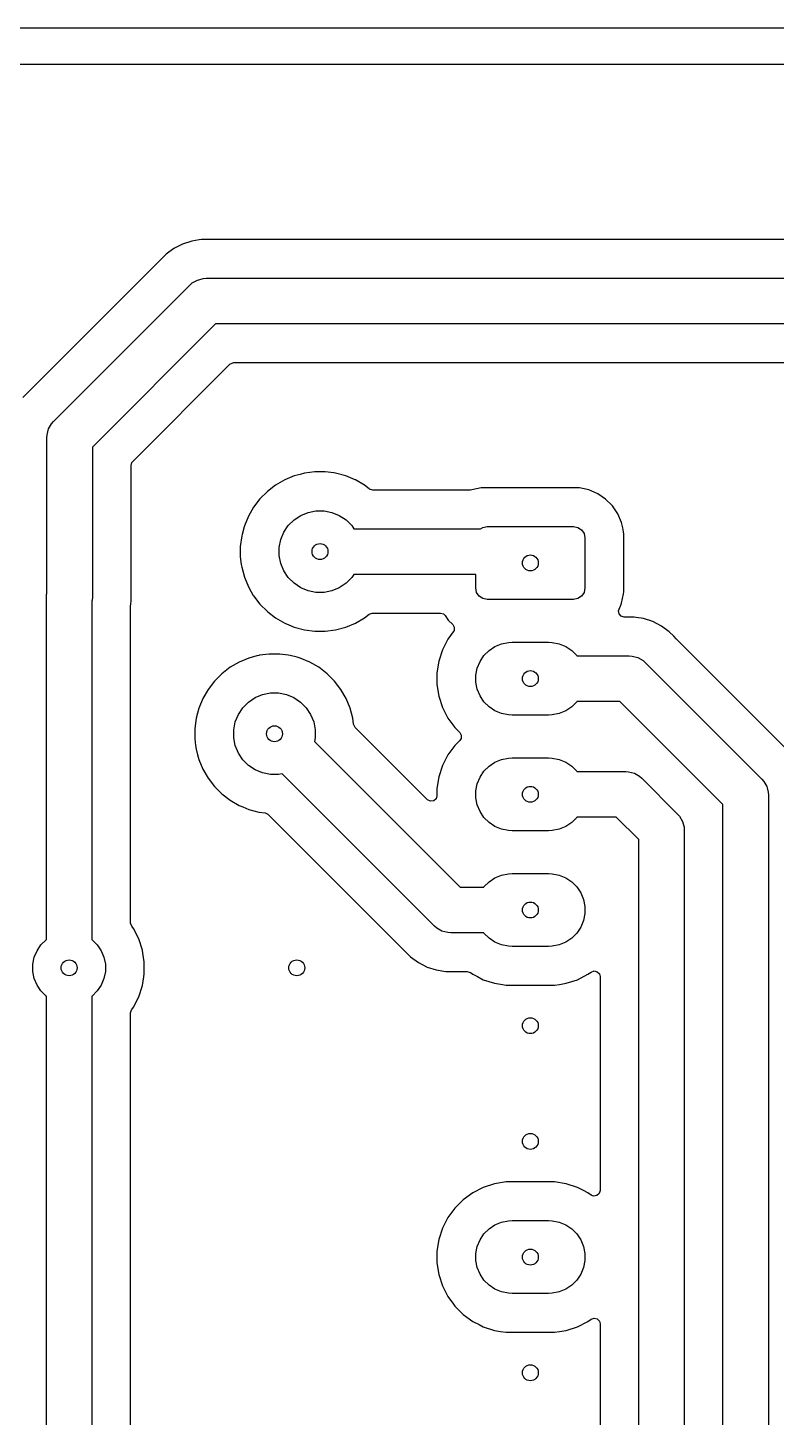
# Model space of a CAD drawing. Header units: millimetres. Extents: x 20 to 120, y -120 to -20.
# Drawn here: x 36.58 to 53.02, y -50.51 to -20 of the extents above; entities that cross this region are included whole.
import ezdxf

# ---------------------------------------------------------------- set-up
doc = ezdxf.new("R2010")
doc.units = ezdxf.units.MM
doc.layers.add('B.Cu', color=253, linetype='CONTINUOUS', true_color=0x83a598)
doc.layers.add('Edge.Cuts', color=40, linetype='CONTINUOUS', true_color=0xfabd2f)

msp = doc.modelspace()

# ---------------------------------------------------------------- linework, layer by layer
at = {"layer": 'B.Cu', "linetype": 'CONTINUOUS'}
for p, q in [((20.924, -20.8), (119.076, -20.8)), ((40.18376, -24.682753), (39.981585, -24.748444)), ((40.345041, -24.657208), (40.18376, -24.682753)), ((40.393714, -24.649499), (40.345041, -24.657208)), ((40.606287, -24.649499), (40.393714, -24.649499)), ((40.611398, -24.649499), (40.606287, -24.649499)), ((40.611422, -24.6495), (40.611398, -24.649499)), ((89.606286, -24.6495), (40.611422, -24.6495)), ((39.620213, -24.96989), (36.46989, -28.120213)), ((39.792179, -24.844951), (39.620213, -24.96989)), ((39.981585, -24.748444), (39.792179, -24.844951)), ((40.146447, -25.646446), (40.195611, -25.60333)), ((40.195611, -25.60333), (40.195619, -25.603323)), ((40.195619, -25.603323), (40.308658, -25.53806)), ((40.308658, -25.53806), (40.335301, -25.53092)), ((40.335301, -25.53092), (40.434737, -25.504277)), ((40.434737, -25.504277), (40.434752, -25.504277)), ((40.434752, -25.504277), (40.5, -25.5)), ((40.5, -25.5), (54, -25.5)), ((37.146447, -28.646447), (40.146447, -25.646446)), ((40.707107, -26.5), (38, -29.207106)), ((53.792894, -26.5), (40.707107, -26.5)), ((38.886819, -29.523076), (41.023076, -27.386819)), ((41.023076, -27.386819), (41.084399, -27.353334)), ((41.084399, -27.353334), (41.110757, -27.3505)), ((41.110757, -27.3505), (53.389243, -27.3505)), ((37.103338, -28.695603), (37.146447, -28.646447)), ((37, -29), (37.004277, -28.934752)), ((37.004277, -28.934737), (37.03806, -28.808658)), ((37.004277, -28.934752), (37.004277, -28.934737)), ((37.03806, -28.808658), (37.103323, -28.695619)), ((37.103323, -28.695619), (37.103338, -28.695603)), ((37, -32.423378), (37, -29)), ((38, -29.207106), (38, -32.5)), ((38.8505, -29.610757), (38.870185, -29.543718)), ((38.870185, -29.543718), (38.886819, -29.523076)), ((38.8505, -32.606287), (38.8505, -29.610757)), ((42.436112, -29.838842), (42.224123, -29.92665)), ((42.564076, -29.804554), (42.436112, -29.838842)), ((42.657762, -29.779452), (42.564076, -29.804554)), ((42.668715, -29.778009), (42.657762, -29.779452)), ((42.885258, -29.7495), (42.668715, -29.778009)), ((42.885266, -29.7495), (42.885258, -29.7495)), ((43.114734, -29.7495), (42.885266, -29.7495)), ((43.114741, -29.7495), (43.114734, -29.7495)), ((43.304215, -29.774446), (43.114741, -29.7495)), ((43.342238, -29.779452), (43.304215, -29.774446)), ((43.563887, -29.838842), (43.342238, -29.779452)), ((43.775876, -29.92665), (43.563887, -29.838842)), ((41.843338, -30.181081), (41.681081, -30.343338)), ((42.025382, -30.041392), (41.843338, -30.181081)), ((42.224109, -29.926657), (42.025382, -30.041392)), ((42.224123, -29.92665), (42.224109, -29.926657)), ((43.77589, -29.926657), (43.775876, -29.92665)), ((43.974612, -30.041389), (43.77589, -29.926657)), ((44.08211, -30.123876), (43.974612, -30.041389)), ((44.090558, -30.129815), (44.08211, -30.123876)), ((44.157597, -30.1495), (44.090558, -30.129815)), ((46.308506, -30.1495), (44.157597, -30.1495)), ((46.334864, -30.146666), (46.308506, -30.1495)), ((46.538749, -30.102312), (46.334864, -30.146666)), ((46.555416, -30.101319), (46.538749, -30.102312)), ((46.585962, -30.0995), (46.555416, -30.101319)), ((48.654038, -30.0995), (46.585962, -30.0995)), ((48.686492, -30.101433), (48.654038, -30.0995)), ((48.70125, -30.102312), (48.686492, -30.101433)), ((48.906602, -30.146984), (48.70125, -30.102312)), ((48.906613, -30.146987), (48.906602, -30.146984)), ((49.099808, -30.229718), (48.906613, -30.146987)), ((41.681081, -30.343338), (41.541392, -30.525382)), ((49.099811, -30.22972), (49.099808, -30.229718)), ((49.099813, -30.229721), (49.099811, -30.22972)), ((49.273865, -30.347523), (49.099813, -30.229721)), ((49.422477, -30.496135), (49.273865, -30.347523)), ((49.540279, -30.670187), (49.422477, -30.496135)), ((41.42665, -30.724123), (41.338842, -30.936112)), ((41.426657, -30.724109), (41.42665, -30.724123)), ((41.541392, -30.525382), (41.426657, -30.724109)), ((42.304291, -30.929046), (42.429046, -30.804291)), ((42.429046, -30.804291), (42.575743, -30.706271)), ((42.575743, -30.706271), (42.738744, -30.638754)), ((42.738744, -30.638754), (42.911785, -30.604334)), ((42.911785, -30.604334), (43.088215, -30.604334)), ((43.088215, -30.604334), (43.261256, -30.638754)), ((43.261256, -30.638754), (43.424257, -30.706271)), ((43.424257, -30.706271), (43.570954, -30.804291)), ((43.570954, -30.804291), (43.695709, -30.929046)), ((49.54028, -30.670189), (49.540279, -30.670187)), ((49.540281, -30.670191), (49.54028, -30.670189)), ((49.623012, -30.863386), (49.540281, -30.670191)), ((41.333438, -30.956281), (41.288753, -31.123052)), ((41.338842, -30.936112), (41.333438, -30.956281)), ((42.138754, -31.238744), (42.206271, -31.075743)), ((42.206271, -31.075743), (42.304291, -30.929046)), ((43.695709, -30.929046), (43.743119, -31)), ((43.743119, -31), (46.527979, -31)), ((46.527979, -31), (46.574329, -30.96903)), ((46.574329, -30.96903), (46.67, -30.95)), ((46.67, -30.95), (48.57, -30.95)), ((48.57, -30.95), (48.665671, -30.96903)), ((48.665671, -30.96903), (48.746777, -31.023223)), ((48.746777, -31.023223), (48.80097, -31.104329)), ((48.80097, -31.104329), (48.82, -31.2)), ((49.623015, -30.863397), (49.623012, -30.863386)), ((49.647711, -30.976924), (49.623015, -30.863397)), ((49.667688, -31.068755), (49.647711, -30.976924)), ((49.6705, -31.115962), (49.667688, -31.068755)), ((49.6705, -32.384038), (49.6705, -31.115962)), ((41.279451, -31.15777), (41.2495, -31.385258)), ((41.2495, -31.385258), (41.2495, -31.614741)), ((41.279453, -31.157759), (41.279451, -31.15777)), ((41.288753, -31.123052), (41.279453, -31.157759)), ((42.104334, -31.411785), (42.138754, -31.238744)), ((42.104334, -31.588215), (42.104334, -31.411785)), ((48.82, -31.2), (48.82, -32.3)), ((41.2495, -31.614741), (41.272084, -31.786273)), ((42.138754, -31.761256), (42.104334, -31.588215)), ((41.272084, -31.786273), (41.279452, -31.842238)), ((41.279452, -31.842238), (41.279453, -31.84224)), ((41.279453, -31.84224), (41.338842, -32.063887)), ((42.206271, -31.924257), (42.138754, -31.761256)), ((42.304291, -32.070954), (42.206271, -31.924257)), ((43.743119, -32), (43.695709, -32.070954)), ((46.42, -32), (43.743119, -32)), ((46.42, -32.3), (46.42, -32)), ((41.338842, -32.063887), (41.42665, -32.275876)), ((41.42665, -32.275876), (41.426657, -32.27589)), ((41.426657, -32.27589), (41.489089, -32.384026)), ((42.429046, -32.195709), (42.304291, -32.070954)), ((42.575743, -32.293729), (42.429046, -32.195709)), ((42.738744, -32.361246), (42.575743, -32.293729)), ((43.424257, -32.293729), (43.261256, -32.361246)), ((43.570954, -32.195709), (43.424257, -32.293729)), ((43.695709, -32.070954), (43.570954, -32.195709)), ((46.43903, -32.395671), (46.42, -32.3)), ((48.82, -32.3), (48.80097, -32.395671)), ((36.99, -32.51), (36.994277, -32.444752)), ((36.99, -40.01657), (36.99, -32.51)), ((36.994277, -32.444737), (37, -32.423378)), ((36.994277, -32.444752), (36.994277, -32.444737)), ((37.995723, -32.565263), (37.99, -32.586621)), ((37.99, -32.586621), (37.99, -40.01657)), ((38, -32.5), (37.995723, -32.565247)), ((37.995723, -32.565247), (37.995723, -32.565263)), ((38.842027, -32.659782), (38.845697, -32.636612)), ((38.845697, -32.636612), (38.8505, -32.606287)), ((41.489089, -32.384026), (41.533663, -32.461231)), ((41.533663, -32.461231), (41.541392, -32.474617)), ((41.541392, -32.474617), (41.681081, -32.656661)), ((42.911785, -32.395666), (42.738744, -32.361246)), ((43.088215, -32.395666), (42.911785, -32.395666)), ((43.261256, -32.361246), (43.088215, -32.395666)), ((46.493223, -32.476777), (46.43903, -32.395671)), ((46.574329, -32.53097), (46.493223, -32.476777)), ((46.67, -32.55), (46.574329, -32.53097)), ((48.57, -32.55), (46.67, -32.55)), ((48.665671, -32.53097), (48.57, -32.55)), ((48.746777, -32.476777), (48.665671, -32.53097)), ((48.80097, -32.395671), (48.746777, -32.476777)), ((49.604784, -32.67918), (49.623013, -32.636612)), ((49.623013, -32.636612), (49.667688, -32.431245)), ((49.667688, -32.431245), (49.6705, -32.384038)), ((38.8405, -32.67918), (38.842027, -32.659782)), ((38.8405, -39.650515), (38.8405, -32.67918)), ((41.681081, -32.656661), (41.681089, -32.65667)), ((41.681089, -32.65667), (41.84333, -32.818911)), ((41.84333, -32.818911), (41.843338, -32.818918)), ((41.843338, -32.818918), (41.843339, -32.818919)), ((41.843339, -32.818919), (41.851565, -32.825231)), ((41.851565, -32.825231), (42.025382, -32.958607)), ((43.974612, -32.958611), (44.08211, -32.876123)), ((44.08211, -32.876123), (44.14728, -32.85093)), ((44.14728, -32.85093), (44.157597, -32.8505)), ((44.157597, -32.8505), (45.647916, -32.8505)), ((45.647916, -32.8505), (45.714955, -32.870185)), ((45.714955, -32.870185), (45.750606, -32.904997)), ((45.750606, -32.904997), (45.817518, -33.003859)), ((49.558561, -32.797853), (49.567311, -32.766687)), ((49.568505, -32.867011), (49.558561, -32.797853)), ((49.567311, -32.766687), (49.604784, -32.67918)), ((49.61426, -32.919815), (49.568505, -32.867011)), ((49.681299, -32.9395), (49.61426, -32.919815)), ((49.896286, -32.9395), (49.681299, -32.9395)), ((49.896287, -32.9395), (49.896286, -32.9395)), ((49.944957, -32.947208), (49.896287, -32.9395)), ((42.025382, -32.958607), (42.025385, -32.958608)), ((42.025385, -32.958608), (42.025388, -32.958611)), ((42.025388, -32.958611), (42.224112, -33.073344)), ((42.224112, -33.073344), (42.224117, -33.073346)), ((42.224117, -33.073346), (42.224123, -33.073349)), ((42.224123, -33.073349), (42.31548, -33.11119)), ((42.31548, -33.11119), (42.436113, -33.161158)), ((42.436113, -33.161158), (42.657762, -33.220548)), ((42.657762, -33.220548), (42.885266, -33.2505)), ((42.885266, -33.2505), (42.885273, -33.2505)), ((42.885273, -33.2505), (43.114727, -33.2505)), ((43.114727, -33.2505), (43.114734, -33.2505)), ((43.114734, -33.2505), (43.342238, -33.220548)), ((43.342238, -33.220548), (43.563887, -33.161158)), ((43.563887, -33.161158), (43.775888, -33.073344)), ((43.775888, -33.073344), (43.974612, -32.958611)), ((45.817518, -33.003859), (45.817526, -33.003869)), ((45.817526, -33.003869), (45.914526, -33.100869)), ((45.914526, -33.100869), (45.948011, -33.162192)), ((45.943027, -33.231884), (45.927164, -33.261435)), ((45.948011, -33.162192), (45.943027, -33.231884)), ((50.10624, -32.972753), (49.944957, -32.947208)), ((50.106241, -32.972753), (50.10624, -32.972753)), ((50.106243, -32.972754), (50.106241, -32.972753)), ((50.308412, -33.038443), (50.106243, -32.972754)), ((50.308413, -33.038443), (50.308412, -33.038443)), ((50.308414, -33.038444), (50.308413, -33.038443)), ((50.49782, -33.134951), (50.308414, -33.038444)), ((50.669784, -33.259889), (50.49782, -33.134951)), ((45.808365, -33.424949), (45.690422, -33.656423)), ((45.927164, -33.261435), (45.808365, -33.424949)), ((46.842883, -33.584463), (46.987772, -33.524448)), ((46.987772, -33.524448), (47.141586, -33.493852)), ((47.141586, -33.493852), (47.22, -33.49)), ((47.22, -33.49), (48.02, -33.49)), ((48.02, -33.49), (48.098414, -33.493852)), ((48.098414, -33.493852), (48.252228, -33.524448)), ((48.252228, -33.524448), (48.397117, -33.584463)), ((50.669788, -33.259893), (50.669784, -33.259889)), ((50.669792, -33.259896), (50.669788, -33.259893)), ((50.769755, -33.359859), (50.669792, -33.259896)), ((50.824435, -33.414539), (50.769755, -33.359859)), ((50.824444, -33.414549), (50.824435, -33.414539)), ((53.226665, -35.81677), (50.824444, -33.414549)), ((41.436112, -33.838842), (41.224123, -33.92665)), ((41.612585, -33.791557), (41.436112, -33.838842)), ((41.657762, -33.779452), (41.612585, -33.791557)), ((41.668715, -33.778009), (41.657762, -33.779452)), ((41.885258, -33.7495), (41.668715, -33.778009)), ((41.885266, -33.7495), (41.885258, -33.7495)), ((42.114734, -33.7495), (41.885266, -33.7495)), ((42.114741, -33.7495), (42.114734, -33.7495)), ((42.304215, -33.774446), (42.114741, -33.7495)), ((42.342238, -33.779452), (42.304215, -33.774446)), ((42.498228, -33.821249), (42.342238, -33.779452)), ((42.563887, -33.838842), (42.498228, -33.821249)), ((42.775876, -33.92665), (42.563887, -33.838842)), ((45.690422, -33.656423), (45.61014, -33.903506)), ((46.514463, -33.912883), (46.601592, -33.782485)), ((46.601592, -33.782485), (46.712485, -33.671592)), ((46.712485, -33.671592), (46.842883, -33.584463)), ((48.397117, -33.584463), (48.527515, -33.671592)), ((48.527515, -33.671592), (48.638408, -33.782485)), ((48.638408, -33.782485), (48.643429, -33.79)), ((48.643429, -33.79), (49.79, -33.79)), ((49.79, -33.79), (49.855248, -33.794277)), ((49.855248, -33.794277), (49.855263, -33.794277)), ((49.855263, -33.794277), (49.981342, -33.82806)), ((49.981342, -33.82806), (50.094381, -33.893323)), ((41.025382, -34.041392), (40.843338, -34.181081)), ((41.224109, -33.926657), (41.025382, -34.041392)), ((41.224123, -33.92665), (41.224109, -33.926657)), ((42.77589, -33.926657), (42.775876, -33.92665)), ((42.974617, -34.041392), (42.77589, -33.926657)), ((43.156661, -34.181081), (42.974617, -34.041392)), ((45.61014, -33.903506), (45.5695, -34.160097)), ((45.5695, -34.160097), (45.5695, -34.419902)), ((46.423852, -34.211586), (46.454448, -34.057772)), ((46.454448, -34.057772), (46.514463, -33.912883)), ((50.094381, -33.893323), (50.094396, -33.893338)), ((50.094396, -33.893338), (50.143553, -33.936447)), ((50.143553, -33.936447), (52.703554, -36.496447)), ((40.681081, -34.343338), (40.541392, -34.525382)), ((40.843338, -34.181081), (40.681081, -34.343338)), ((43.15667, -34.181089), (43.156661, -34.181081)), ((43.318911, -34.34333), (43.15667, -34.181089)), ((43.318918, -34.343338), (43.318911, -34.34333)), ((43.458607, -34.525382), (43.318918, -34.343338)), ((45.5695, -34.419902), (45.61014, -34.676493)), ((46.423852, -34.368414), (46.423852, -34.211586)), ((46.454448, -34.522228), (46.423852, -34.368414)), ((40.42665, -34.724123), (40.344035, -34.923576)), ((40.426657, -34.724109), (40.42665, -34.724123)), ((40.541392, -34.525382), (40.426657, -34.724109)), ((41.429046, -34.804291), (41.575743, -34.706271)), ((41.575743, -34.706271), (41.738744, -34.638754)), ((41.738744, -34.638754), (41.911785, -34.604334)), ((41.911785, -34.604334), (42.088215, -34.604334)), ((42.088215, -34.604334), (42.261256, -34.638754)), ((42.261256, -34.638754), (42.424257, -34.706271)), ((42.424257, -34.706271), (42.570954, -34.804291)), ((43.458608, -34.525385), (43.458607, -34.525382)), ((43.458611, -34.525388), (43.458608, -34.525385)), ((43.573344, -34.724112), (43.458611, -34.525388)), ((43.661158, -34.936113), (43.573344, -34.724112)), ((45.61014, -34.676493), (45.690422, -34.923576)), ((46.514463, -34.667117), (46.454448, -34.522228)), ((46.601592, -34.797515), (46.514463, -34.667117)), ((40.338842, -34.936113), (40.280179, -35.155051)), ((40.344035, -34.923576), (40.338842, -34.936113)), ((41.138754, -35.238744), (41.206271, -35.075743)), ((41.206271, -35.075743), (41.304291, -34.929046)), ((41.304291, -34.929046), (41.429046, -34.804291)), ((42.570954, -34.804291), (42.695709, -34.929046)), ((42.695709, -34.929046), (42.793729, -35.075743)), ((42.793729, -35.075743), (42.861246, -35.238744)), ((43.720548, -35.157762), (43.661158, -34.936113)), ((45.690422, -34.923576), (45.808368, -35.155054)), ((46.712485, -34.908408), (46.601592, -34.797515)), ((46.842883, -34.995537), (46.712485, -34.908408)), ((46.987772, -35.055552), (46.842883, -34.995537)), ((47.141586, -35.086148), (46.987772, -35.055552)), ((48.252228, -35.055552), (48.098414, -35.086148)), ((48.397117, -34.995537), (48.252228, -35.055552)), ((48.527515, -34.908408), (48.397117, -34.995537)), ((48.638408, -34.797515), (48.527515, -34.908408)), ((48.643429, -34.79), (48.638408, -34.797515)), ((49.582894, -34.79), (48.643429, -34.79)), ((51.85, -37.057106), (49.582894, -34.79)), ((40.279451, -35.15777), (40.2495, -35.385258)), ((40.2495, -35.385258), (40.2495, -35.614741)), ((40.279453, -35.157759), (40.279451, -35.15777)), ((40.280179, -35.155051), (40.279453, -35.157759)), ((41.104334, -35.411785), (41.138754, -35.238744)), ((42.861246, -35.238744), (42.895666, -35.411785)), ((43.738236, -35.292118), (43.720548, -35.157762)), ((43.740006, -35.302273), (43.738236, -35.292118)), ((43.773491, -35.363596), (43.740006, -35.302273)), ((45.357819, -36.947923), (43.773491, -35.363596)), ((45.808368, -35.155054), (45.961066, -35.365225)), ((45.961066, -35.365225), (45.961071, -35.365231)), ((45.961071, -35.365231), (46.068159, -35.472319)), ((47.22, -35.09), (47.141586, -35.086148)), ((48.02, -35.09), (47.22, -35.09)), ((48.098414, -35.086148), (48.02, -35.09)), ((40.2495, -35.614741), (40.267937, -35.754774)), ((41.104334, -35.588215), (41.104334, -35.411785)), ((41.138754, -35.761256), (41.104334, -35.588215)), ((42.895666, -35.588215), (42.879017, -35.671911)), ((42.879017, -35.671911), (46.077107, -38.87)), ((42.895666, -35.411785), (42.895666, -35.588215)), ((46.068159, -35.647681), (45.961071, -35.754768)), ((46.068159, -35.472319), (46.101644, -35.533642)), ((46.09666, -35.603334), (46.068159, -35.647681)), ((46.101644, -35.533642), (46.09666, -35.603334)), ((40.267937, -35.754774), (40.279452, -35.842238)), ((40.279452, -35.842238), (40.312331, -35.964945)), ((40.312331, -35.964945), (40.338842, -36.063887)), ((41.206271, -35.924257), (41.138754, -35.761256)), ((41.304291, -36.070954), (41.206271, -35.924257)), ((45.808368, -35.964945), (45.690422, -36.196423)), ((45.961066, -35.754774), (45.808368, -35.964945)), ((45.961071, -35.754768), (45.961066, -35.754774)), ((40.338842, -36.063887), (40.42665, -36.275876)), ((40.42665, -36.275876), (40.426657, -36.27589)), ((40.426657, -36.27589), (40.541392, -36.474617)), ((41.429046, -36.195709), (41.304291, -36.070954)), ((41.575743, -36.293729), (41.429046, -36.195709)), ((41.738744, -36.361246), (41.575743, -36.293729)), ((45.690422, -36.196423), (45.61014, -36.443506)), ((46.601592, -36.322485), (46.712485, -36.211592)), ((46.712485, -36.211592), (46.842883, -36.124463)), ((46.842883, -36.124463), (46.987772, -36.064448)), ((46.987772, -36.064448), (47.141586, -36.033852)), ((47.141586, -36.033852), (47.22, -36.03)), ((47.22, -36.03), (48.02, -36.03)), ((48.02, -36.03), (48.098414, -36.033852)), ((48.098414, -36.033852), (48.252228, -36.064448)), ((48.252228, -36.064448), (48.397117, -36.124463)), ((48.397117, -36.124463), (48.527515, -36.211592)), ((48.527515, -36.211592), (48.638408, -36.322485)), ((40.541392, -36.474617), (40.681081, -36.656661)), ((41.911785, -36.395666), (41.738744, -36.361246)), ((42.088215, -36.395666), (41.911785, -36.395666)), ((42.171911, -36.379017), (42.088215, -36.395666)), ((45.516446, -39.723553), (42.171911, -36.379017)), ((45.61014, -36.443506), (45.5695, -36.700097)), ((46.423852, -36.751586), (46.454448, -36.597772)), ((46.454448, -36.597772), (46.514463, -36.452883)), ((46.514463, -36.452883), (46.601592, -36.322485)), ((48.638408, -36.322485), (48.643429, -36.33)), ((48.643429, -36.33), (49.713704, -36.33)), ((49.713704, -36.33), (49.778952, -36.334277)), ((49.778952, -36.334277), (49.778967, -36.334277)), ((49.778967, -36.334277), (49.905046, -36.36806)), ((49.905046, -36.36806), (50.018085, -36.433323)), ((50.018085, -36.433323), (50.0181, -36.433338)), ((50.0181, -36.433338), (50.067257, -36.476447)), ((50.067257, -36.476447), (50.853553, -37.262742)), ((52.703554, -36.496447), (52.746661, -36.545603)), ((52.746661, -36.545603), (52.746677, -36.545619)), ((52.746677, -36.545619), (52.81194, -36.658658)), ((40.681081, -36.656661), (40.681089, -36.65667)), ((40.681089, -36.65667), (40.84333, -36.818911)), ((40.84333, -36.818911), (40.843338, -36.818918)), ((40.843338, -36.818918), (41.025382, -36.958607)), ((45.5695, -36.860242), (45.549815, -36.927281)), ((45.5695, -36.700097), (45.5695, -36.860242)), ((46.423852, -36.908414), (46.423852, -36.751586)), ((46.454448, -37.062228), (46.423852, -36.908414)), ((52.81194, -36.658658), (52.819079, -36.685301)), ((52.819079, -36.685301), (52.845723, -36.784737)), ((52.845723, -36.784737), (52.845723, -36.784752)), ((52.845723, -36.784752), (52.85, -36.85)), ((52.85, -36.85), (52.85, -52.142893)), ((41.025382, -36.958607), (41.025385, -36.958608)), ((41.025385, -36.958608), (41.025388, -36.958611)), ((41.025388, -36.958611), (41.224112, -37.073344)), ((41.224112, -37.073344), (41.224117, -37.073346)), ((41.224117, -37.073346), (41.224123, -37.073349)), ((41.224123, -37.073349), (41.302429, -37.105784)), ((41.302429, -37.105784), (41.436113, -37.161158)), ((41.436113, -37.161158), (41.657762, -37.220548)), ((45.364297, -36.953955), (45.357819, -36.947923)), ((45.427853, -36.98298), (45.364297, -36.953955)), ((45.497011, -36.973036), (45.427853, -36.98298)), ((45.549815, -36.927281), (45.497011, -36.973036)), ((46.514463, -37.207117), (46.454448, -37.062228)), ((46.601592, -37.337515), (46.514463, -37.207117)), ((51.85, -52.35), (51.85, -37.057106)), ((41.657762, -37.220548), (41.792102, -37.238234)), ((41.792102, -37.238234), (41.855996, -37.266499)), ((41.855996, -37.266499), (41.863595, -37.27349)), ((41.863595, -37.27349), (43.354538, -38.764434)), ((46.712485, -37.448408), (46.601592, -37.337515)), ((46.842883, -37.535537), (46.712485, -37.448408)), ((48.527515, -37.448408), (48.397117, -37.535537)), ((48.638408, -37.337515), (48.527515, -37.448408)), ((48.643429, -37.33), (48.638408, -37.337515)), ((49.506598, -37.33), (48.643429, -37.33)), ((50, -37.823402), (49.506598, -37.33)), ((50.853553, -37.262742), (50.896668, -37.311906)), ((50.896668, -37.311906), (50.896677, -37.311915)), ((50.896677, -37.311915), (50.96194, -37.424954)), ((50.96194, -37.424954), (50.995723, -37.551033)), ((46.987772, -37.595552), (46.842883, -37.535537)), ((47.141586, -37.626148), (46.987772, -37.595552)), ((47.22, -37.63), (47.141586, -37.626148)), ((48.02, -37.63), (47.22, -37.63)), ((48.098414, -37.626148), (48.02, -37.63)), ((48.252228, -37.595552), (48.098414, -37.626148)), ((48.397117, -37.535537), (48.252228, -37.595552)), ((50, -54.5), (50, -37.823402)), ((50.995723, -37.551033), (50.995723, -37.551048)), ((50.995723, -37.551048), (51, -37.616296)), ((51, -37.616296), (51, -54.292893)), ((46.712485, -38.751592), (46.842883, -38.664463)), ((46.842883, -38.664463), (46.987772, -38.604448)), ((46.987772, -38.604448), (47.141586, -38.573852)), ((47.141586, -38.573852), (47.22, -38.57)), ((47.22, -38.57), (48.02, -38.57)), ((48.02, -38.57), (48.098414, -38.573852)), ((48.098414, -38.573852), (48.252228, -38.604448)), ((48.252228, -38.604448), (48.397117, -38.664463)), ((48.397117, -38.664463), (48.527515, -38.751592)), ((43.354538, -38.764434), (44.839895, -40.249791)), ((46.077107, -38.87), (46.596571, -38.87)), ((46.596571, -38.87), (46.601592, -38.862485)), ((46.601592, -38.862485), (46.712485, -38.751592)), ((48.527515, -38.751592), (48.638408, -38.862485)), ((48.638408, -38.862485), (48.725537, -38.992883)), ((48.725537, -38.992883), (48.785552, -39.137772)), ((48.785552, -39.137772), (48.816148, -39.291586)), ((48.816148, -39.291586), (48.816148, -39.448414)), ((38.840702, -39.657594), (38.8405, -39.650515)), ((38.864182, -39.723401), (38.840702, -39.657594)), ((48.785552, -39.602228), (48.725537, -39.747117)), ((48.816148, -39.448414), (48.785552, -39.602228)), ((38.901633, -39.774948), (38.864182, -39.723401)), ((39.019577, -40.006423), (38.901633, -39.774948)), ((45.56561, -39.766668), (45.516446, -39.723553)), ((45.565619, -39.766677), (45.56561, -39.766668)), ((45.678658, -39.83194), (45.565619, -39.766677)), ((45.804737, -39.865723), (45.678658, -39.83194)), ((45.804752, -39.865723), (45.804737, -39.865723)), ((45.87, -39.87), (45.804752, -39.865723)), ((46.596571, -39.87), (45.87, -39.87)), ((46.601592, -39.877515), (46.596571, -39.87)), ((46.712485, -39.988408), (46.601592, -39.877515)), ((48.638408, -39.877515), (48.527515, -39.988408)), ((48.725537, -39.747117), (48.638408, -39.877515)), ((36.724448, -40.407772), (36.784463, -40.262883)), ((36.784463, -40.262883), (36.871592, -40.132485)), ((36.871592, -40.132485), (36.982485, -40.021592)), ((36.982485, -40.021592), (36.99, -40.01657)), ((37.99, -40.01657), (37.997515, -40.021592)), ((37.997515, -40.021592), (38.108408, -40.132485)), ((38.108408, -40.132485), (38.195537, -40.262883)), ((38.195537, -40.262883), (38.255552, -40.407772)), ((39.019577, -40.006425), (39.019577, -40.006423)), ((39.019579, -40.006428), (39.019577, -40.006425)), ((39.09986, -40.253507), (39.019579, -40.006428)), ((39.109827, -40.31644), (39.09986, -40.253507)), ((44.839895, -40.249791), (44.990213, -40.400109)), ((46.842883, -40.075537), (46.712485, -39.988408)), ((46.987772, -40.135552), (46.842883, -40.075537)), ((47.141586, -40.166148), (46.987772, -40.135552)), ((47.22, -40.17), (47.141586, -40.166148)), ((48.02, -40.17), (47.22, -40.17)), ((48.098414, -40.166148), (48.02, -40.17)), ((48.252228, -40.135552), (48.098414, -40.166148)), ((48.397117, -40.075537), (48.252228, -40.135552)), ((48.527515, -39.988408), (48.397117, -40.075537)), ((36.693852, -40.561586), (36.724448, -40.407772)), ((36.693852, -40.718414), (36.693852, -40.561586)), ((38.255552, -40.407772), (38.286148, -40.561586)), ((38.286148, -40.561586), (38.286148, -40.718414)), ((39.1405, -40.510097), (39.109827, -40.31644)), ((39.1405, -40.769902), (39.1405, -40.510097)), ((44.990213, -40.400109), (45.162179, -40.525048)), ((45.162179, -40.525048), (45.162181, -40.525049)), ((45.162181, -40.525049), (45.162184, -40.525051)), ((45.162184, -40.525051), (45.351588, -40.621557)), ((36.724448, -40.872228), (36.693852, -40.718414)), ((36.784463, -41.017117), (36.724448, -40.872228)), ((38.255552, -40.872228), (38.195537, -41.017117)), ((38.286148, -40.718414), (38.255552, -40.872228)), ((39.09986, -41.026493), (39.130225, -40.834774)), ((39.130225, -40.834774), (39.1405, -40.769902)), ((45.351588, -40.621557), (45.553757, -40.687246)), ((45.553757, -40.687246), (45.763713, -40.7205)), ((45.763713, -40.7205), (46.230515, -40.7205)), ((46.230515, -40.7205), (46.297554, -40.740185)), ((46.297554, -40.740185), (46.303393, -40.744177)), ((46.303393, -40.744177), (46.354949, -40.781634)), ((46.354949, -40.781634), (46.455493, -40.832864)), ((46.455493, -40.832864), (46.586423, -40.899577)), ((48.653572, -40.899579), (48.885051, -40.781634)), ((48.885051, -40.781634), (48.952615, -40.732545)), ((48.952615, -40.732545), (49.01842, -40.709066)), ((49.01842, -40.709066), (49.086474, -40.724891)), ((49.086474, -40.724891), (49.135169, -40.774997)), ((49.135169, -40.774997), (49.1495, -40.832864)), ((49.1495, -40.832864), (49.1495, -45.527135)), ((36.871592, -41.147515), (36.784463, -41.017117)), ((36.982485, -41.258408), (36.871592, -41.147515)), ((38.108408, -41.147515), (37.997515, -41.258408)), ((38.195537, -41.017117), (38.108408, -41.147515)), ((39.019579, -41.273572), (39.09986, -41.026493)), ((46.586423, -40.899577), (46.586425, -40.899577)), ((46.586425, -40.899577), (46.586428, -40.899579)), ((46.586428, -40.899579), (46.833507, -40.97986)), ((46.833507, -40.97986), (46.965706, -41.000797)), ((46.965706, -41.000797), (47.090098, -41.0205)), ((47.090098, -41.0205), (47.090103, -41.0205)), ((47.090103, -41.0205), (48.149902, -41.0205)), ((48.149902, -41.0205), (48.263298, -41.002539)), ((48.263298, -41.002539), (48.406493, -40.97986)), ((48.406493, -40.97986), (48.653572, -40.899579)), ((36.99, -41.263429), (36.982485, -41.258408)), ((36.99, -51.2933), (36.99, -41.263429)), ((37.997515, -41.258408), (37.99, -41.263429)), ((37.99, -41.263429), (37.99, -51.086193)), ((38.901634, -41.505051), (39.019579, -41.273572)), ((38.8405, -41.629484), (38.860185, -41.562445)), ((38.8405, -50.682542), (38.8405, -41.629484)), ((38.860185, -41.562445), (38.864183, -41.556598)), ((38.864183, -41.556598), (38.901631, -41.505055)), ((38.901631, -41.505055), (38.901632, -41.505054)), ((38.901632, -41.505054), (38.901634, -41.505051)), ((46.833506, -45.38014), (46.586423, -45.460422)), ((47.090098, -45.3395), (46.833506, -45.38014)), ((47.090103, -45.3395), (47.090098, -45.3395)), ((48.149897, -45.3395), (47.090103, -45.3395)), ((48.149902, -45.3395), (48.149897, -45.3395)), ((48.406493, -45.38014), (48.149902, -45.3395)), ((48.653576, -45.460422), (48.406493, -45.38014)), ((46.144768, -45.731071), (45.961071, -45.914768)), ((46.144774, -45.731066), (46.144768, -45.731071)), ((46.354945, -45.578368), (46.144774, -45.731066)), ((46.586423, -45.460422), (46.354945, -45.578368)), ((48.784505, -45.527135), (48.653576, -45.460422)), ((48.885051, -45.578366), (48.784505, -45.527135)), ((48.885053, -45.578367), (48.885051, -45.578366)), ((48.885054, -45.578368), (48.885053, -45.578367)), ((48.952615, -45.627453), (48.885054, -45.578368)), ((49.007853, -45.649873), (48.952615, -45.627453)), ((49.077011, -45.639929), (49.007853, -45.649873)), ((49.129815, -45.594174), (49.077011, -45.639929)), ((49.1495, -45.527135), (49.129815, -45.594174)), ((45.961066, -45.914774), (45.808368, -46.124945)), ((45.961071, -45.914768), (45.961066, -45.914774)), ((45.690422, -46.356423), (45.61014, -46.603506)), ((45.808368, -46.124945), (45.690422, -46.356423)), ((46.712485, -46.371592), (46.842883, -46.284463)), ((46.842883, -46.284463), (46.987772, -46.224448)), ((46.987772, -46.224448), (47.141586, -46.193852)), ((47.141586, -46.193852), (47.22, -46.19)), ((47.22, -46.19), (48.02, -46.19)), ((48.02, -46.19), (48.098414, -46.193852)), ((48.098414, -46.193852), (48.252228, -46.224448)), ((48.252228, -46.224448), (48.397117, -46.284463)), ((48.397117, -46.284463), (48.527515, -46.371592)), ((45.61014, -46.603506), (45.5695, -46.860097)), ((46.454448, -46.757772), (46.514463, -46.612883)), ((46.514463, -46.612883), (46.601592, -46.482485)), ((46.601592, -46.482485), (46.712485, -46.371592)), ((48.527515, -46.371592), (48.638408, -46.482485)), ((48.638408, -46.482485), (48.725537, -46.612883)), ((48.725537, -46.612883), (48.785552, -46.757772)), ((45.5695, -46.860097), (45.5695, -47.119902)), ((46.423852, -46.911586), (46.454448, -46.757772)), ((46.423852, -47.068414), (46.423852, -46.911586)), ((48.785552, -46.757772), (48.816148, -46.911586)), ((48.816148, -46.911586), (48.816148, -47.068414)), ((45.5695, -47.119902), (45.61014, -47.376493)), ((46.454448, -47.222228), (46.423852, -47.068414)), ((46.514463, -47.367117), (46.454448, -47.222228)), ((48.785552, -47.222228), (48.725537, -47.367117)), ((48.816148, -47.068414), (48.785552, -47.222228)), ((45.61014, -47.376493), (45.690422, -47.623576)), ((46.601592, -47.497515), (46.514463, -47.367117)), ((46.712485, -47.608408), (46.601592, -47.497515)), ((48.638408, -47.497515), (48.527515, -47.608408)), ((48.725537, -47.367117), (48.638408, -47.497515)), ((45.690422, -47.623576), (45.719723, -47.681081)), ((45.719723, -47.681081), (45.802398, -47.843339)), ((45.802398, -47.843339), (45.808368, -47.855054)), ((45.808368, -47.855054), (45.932123, -48.025388)), ((46.842883, -47.695537), (46.712485, -47.608408)), ((46.987772, -47.755552), (46.842883, -47.695537)), ((47.141586, -47.786148), (46.987772, -47.755552)), ((47.22, -47.79), (47.141586, -47.786148)), ((48.02, -47.79), (47.22, -47.79)), ((48.098414, -47.786148), (48.02, -47.79)), ((48.252228, -47.755552), (48.098414, -47.786148)), ((48.397117, -47.695537), (48.252228, -47.755552)), ((48.527515, -47.608408), (48.397117, -47.695537)), ((45.932123, -48.025388), (45.961069, -48.065229)), ((45.961069, -48.065229), (46.144771, -48.248931)), ((46.144771, -48.248931), (46.354949, -48.401634)), ((46.354949, -48.401634), (46.492223, -48.471579)), ((46.492223, -48.471579), (46.586423, -48.519577)), ((48.653572, -48.519579), (48.885051, -48.401634)), ((48.885051, -48.401634), (48.952615, -48.352545)), ((48.952615, -48.352545), (49.01842, -48.329066)), ((49.01842, -48.329066), (49.086474, -48.344891)), ((49.086474, -48.344891), (49.135169, -48.394997)), ((49.135169, -48.394997), (49.1495, -48.452864)), ((49.1495, -48.452864), (49.1495, -54.606286)), ((46.586423, -48.519577), (46.586425, -48.519577)), ((46.586425, -48.519577), (46.586428, -48.519579)), ((46.586428, -48.519579), (46.833507, -48.59986)), ((46.833507, -48.59986), (46.965706, -48.620797)), ((46.965706, -48.620797), (47.090098, -48.6405)), ((47.090098, -48.6405), (47.090103, -48.6405)), ((47.090103, -48.6405), (48.149902, -48.6405)), ((48.149902, -48.6405), (48.263298, -48.622539)), ((48.263298, -48.622539), (48.406493, -48.59986)), ((48.406493, -48.59986), (48.653572, -48.519579))]:
    msp.add_line(p, q, dxfattribs=at)
at = {"layer": 'B.Cu'}
for centre in [(43, -31.5), (43, -31.5), (47.62, -31.75), (47.62, -31.75), (47.62, -34.29), (47.62, -34.29), (42, -35.5), (42, -35.5), (47.62, -36.83), (47.62, -36.83), (47.62, -39.37), (47.62, -39.37), (37.49, -40.64), (37.49, -40.64), (42.49, -40.64), (42.49, -40.64), (47.62, -41.91), (47.62, -41.91), (47.62, -44.45), (47.62, -44.45), (47.62, -46.99), (47.62, -46.99), (47.62, -49.53), (47.62, -49.53)]:
    msp.add_circle(centre, 0.175, dxfattribs=at)
at = {"layer": 'Edge.Cuts', "linetype": 'CONTINUOUS'}
msp.add_line((20, -20), (120, -20), dxfattribs=at)
at = {"layer": 'Edge.Cuts'}
for centre in [(43, -31.5), (47.62, -31.75), (47.62, -34.29), (42, -35.5), (47.62, -36.83), (47.62, -39.37), (37.49, -40.64), (42.49, -40.64), (47.62, -41.91), (47.62, -44.45), (47.62, -46.99), (47.62, -49.53)]:
    msp.add_circle(centre, 0.175, dxfattribs=at)

doc.saveas('drawing.dxf')
